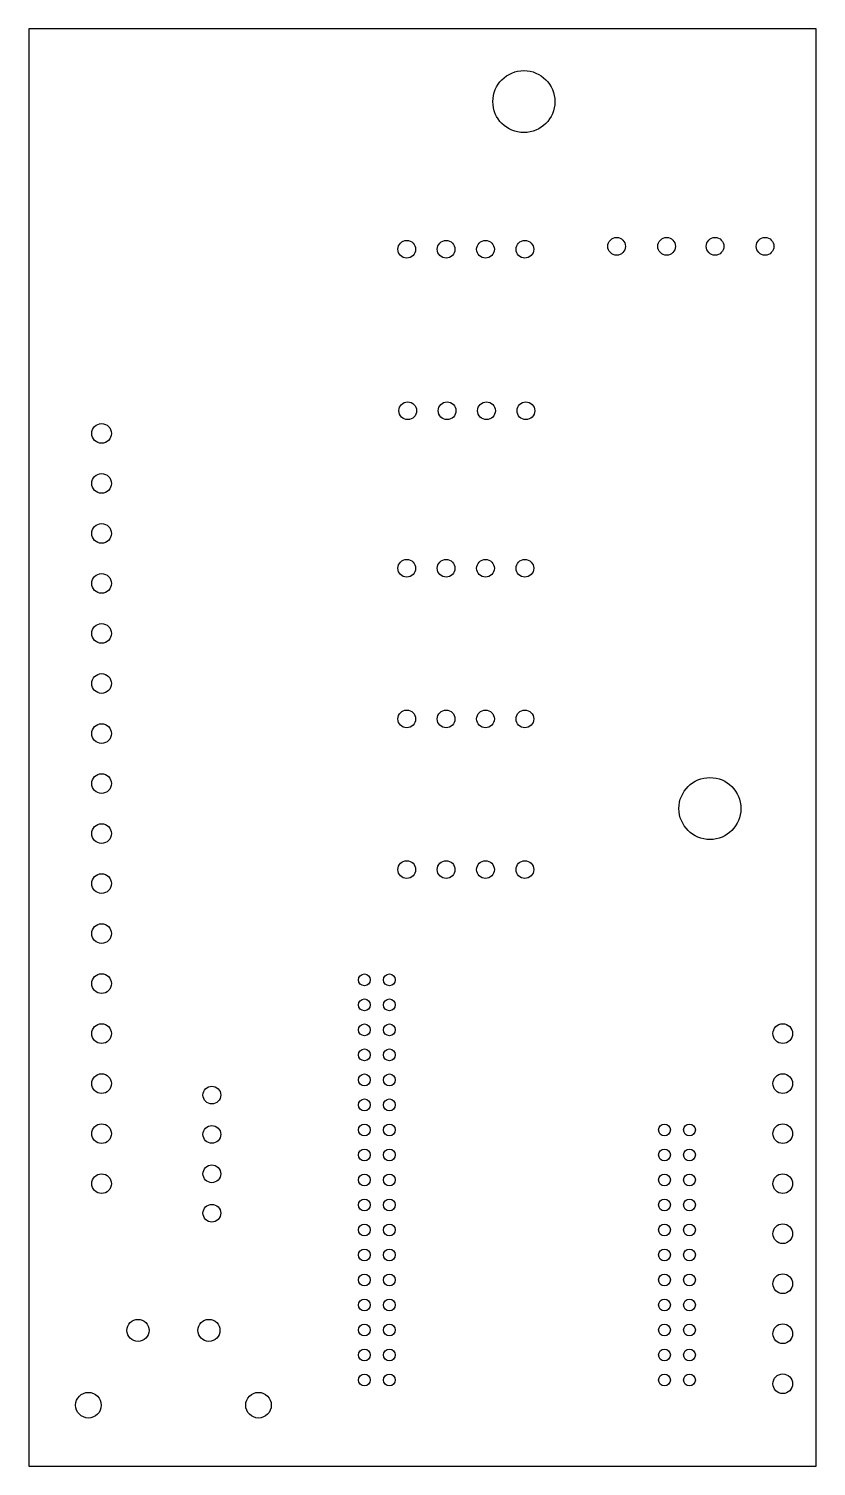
# Model space of a CAD drawing. Extents: x 415 to 455, y 495 to 568.
import ezdxf

# ---------------------------------------------------------------- set-up
doc = ezdxf.new("R2010")
doc.units = 0
doc.layers.get('0').update_dxf_attribs({"linetype": 'CONTINUOUS'})
doc.layers.add('_BOARD', color=254, linetype='CONTINUOUS')
doc.layers.add('_DRILL', color=251, linetype='CONTINUOUS')

# ---------------------------------------------------------------- blocks, each defined once
blk = doc.blocks.new('_HOLE')
blk.add_circle((0, 0), 0.5)

msp = doc.modelspace()

# ---------------------------------------------------------------- linework, layer by layer
at = {"layer": '_BOARD', "color": 3}
msp.add_lwpolyline([(415, 495), (455, 495), (455, 495), (455, 568), (455, 568), (415, 568), (415, 568), (415, 495), (415, 495)], close=True, dxfattribs=at)

# ---------------------------------------------------------------- block references
at = {"layer": '_DRILL'}
for p, xscale, yscale in [((440.15, 564.3), 3.15, 3.15), ((434.2, 556.8), 0.9, 0.9), ((436.2, 556.8), 0.9, 0.9), ((438.2, 556.8), 0.9, 0.9), ((440.2, 556.8), 0.9, 0.9), ((444.86, 556.95), 0.9, 0.9), ((447.4, 556.95), 0.9, 0.9), ((449.86, 556.95), 0.9, 0.9), ((452.4, 556.95), 0.9, 0.9), ((434.25, 548.6), 0.9, 0.9), ((436.25, 548.6), 0.9, 0.9), ((438.25, 548.6), 0.9, 0.9), ((440.25, 548.6), 0.9, 0.9), ((434.2, 540.6), 0.9, 0.9), ((436.2, 540.6), 0.9, 0.9), ((438.2, 540.6), 0.9, 0.9), ((440.2, 540.6), 0.9, 0.9), ((434.2, 532.95), 0.9, 0.9), ((436.2, 532.95), 0.9, 0.9), ((438.2, 532.95), 0.9, 0.9), ((440.2, 532.95), 0.9, 0.9), ((449.6, 528.4), 3.15, 3.15), ((434.2, 525.3), 0.9, 0.9), ((436.2, 525.3), 0.9, 0.9), ((438.2, 525.3), 0.9, 0.9), ((440.2, 525.3), 0.9, 0.9), ((432.05, 519.7), 0.6, 0.6), ((433.32, 519.7), 0.6, 0.6), ((432.05, 518.43), 0.6, 0.6), ((433.32, 518.43), 0.6, 0.6), ((432.05, 517.16), 0.6, 0.6), ((433.32, 517.16), 0.6, 0.6), ((432.05, 515.89), 0.6, 0.6), ((433.32, 515.89), 0.6, 0.6), ((432.05, 514.62), 0.6, 0.6), ((433.32, 514.62), 0.6, 0.6), ((424.3, 513.85), 0.9, 0.9), ((432.05, 513.35), 0.6, 0.6), ((433.32, 513.35), 0.6, 0.6), ((424.3, 511.85), 0.9, 0.9), ((432.05, 512.08), 0.6, 0.6), ((433.32, 512.08), 0.6, 0.6), ((447.29, 512.08), 0.6, 0.6), ((448.56, 512.08), 0.6, 0.6), ((432.05, 510.81), 0.6, 0.6), ((433.32, 510.81), 0.6, 0.6), ((447.29, 510.81), 0.6, 0.6), ((448.56, 510.81), 0.6, 0.6), ((424.3, 509.85), 0.9, 0.9), ((432.05, 509.54), 0.6, 0.6), ((433.32, 509.54), 0.6, 0.6), ((447.29, 509.54), 0.6, 0.6), ((448.56, 509.54), 0.6, 0.6), ((424.3, 507.85), 0.9, 0.9), ((432.05, 508.27), 0.6, 0.6), ((433.32, 508.27), 0.6, 0.6), ((447.29, 508.27), 0.6, 0.6), ((448.56, 508.27), 0.6, 0.6), ((432.05, 507), 0.6, 0.6), ((433.32, 507), 0.6, 0.6), ((447.29, 507), 0.6, 0.6), ((448.56, 507), 0.6, 0.6), ((432.05, 505.73), 0.6, 0.6), ((433.32, 505.73), 0.6, 0.6), ((447.29, 505.73), 0.6, 0.6), ((448.56, 505.73), 0.6, 0.6), ((432.05, 504.46), 0.6, 0.6), ((433.32, 504.46), 0.6, 0.6), ((447.29, 504.46), 0.6, 0.6), ((448.56, 504.46), 0.6, 0.6), ((432.05, 503.19), 0.6, 0.6), ((433.32, 503.19), 0.6, 0.6), ((447.29, 503.19), 0.6, 0.6), ((448.56, 503.19), 0.6, 0.6), ((420.55, 501.9), 1.12, 1.12), ((424.15, 501.9), 1.12, 1.12), ((432.05, 501.92), 0.6, 0.6), ((433.32, 501.92), 0.6, 0.6), ((447.29, 501.92), 0.6, 0.6), ((448.56, 501.92), 0.6, 0.6), ((432.05, 500.65), 0.6, 0.6), ((433.32, 500.65), 0.6, 0.6), ((447.29, 500.65), 0.6, 0.6), ((448.56, 500.65), 0.6, 0.6), ((432.05, 499.38), 0.6, 0.6), ((433.32, 499.38), 0.6, 0.6), ((447.29, 499.38), 0.6, 0.6), ((448.56, 499.38), 0.6, 0.6), ((418.03, 498.1), 1.3, 1.3), ((426.67, 498.1), 1.3, 1.3)]:
    msp.add_blockref('_HOLE', p, dxfattribs=dict(at, xscale=xscale, yscale=yscale))
for p in [(418.7, 547.45), (418.7, 544.91), (418.7, 542.37), (418.7, 539.83), (418.7, 537.29), (418.7, 534.75), (418.7, 532.21), (418.7, 529.67), (418.7, 527.13), (418.7, 524.59), (418.7, 522.05), (418.7, 519.51), (418.7, 516.97), (453.3, 516.97), (418.7, 514.43), (453.3, 514.43), (418.7, 511.89), (453.3, 511.89), (418.7, 509.35), (453.3, 509.35), (453.3, 506.81), (453.3, 504.27), (453.3, 501.73), (453.3, 499.19)]:
    msp.add_blockref('_HOLE', p, dxfattribs=at)

doc.saveas('drawing.dxf')
